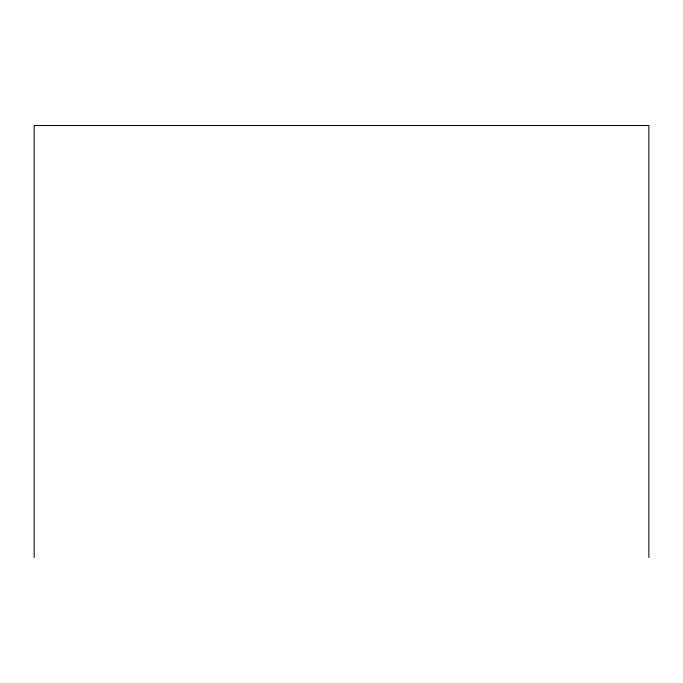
<?xml version="1.0" encoding="UTF-8"?>
<svg xmlns="http://www.w3.org/2000/svg" width="683" height="683" viewBox="0 0 683 683"><rect width="100%" height="100%" fill="white"/><g stroke="black" fill="none" stroke-linecap="round" stroke-linejoin="round"><path stroke-width="1.02" d="M648.85 557.473L648.85 125.527L34.15 125.527L34.15 557.473"/></g></svg>
